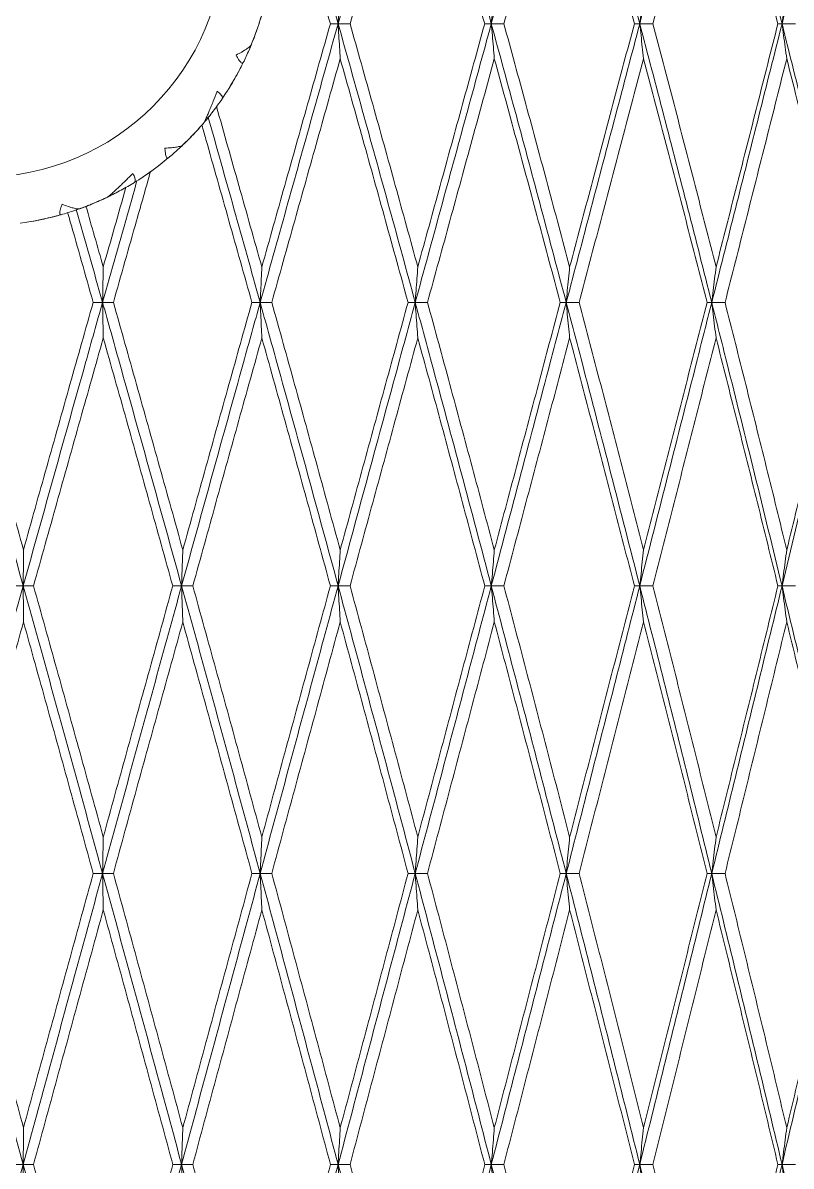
# Model space of a CAD drawing. Extents: x 1661 to 2451, y 0 to 579.
# Drawn here: x 1890.52 to 1898.42, y 438.94 to 450.7 of the extents above; entities that cross this region are included whole.
import ezdxf

# ---------------------------------------------------------------- set-up
doc = ezdxf.new("R2010")
doc.units = 0
doc.header["$LTSCALE"] = 10
doc.header["$MEASUREMENT"] = 0
doc.layers.add('2', color=7, linetype='CONTINUOUS', true_color=0xffffff)
doc.layers.add('3', color=7, linetype='CONTINUOUS', true_color=0xffffff)

msp = doc.modelspace()

# ---------------------------------------------------------------- linework, layer by layer
at = {"layer": '2', "color": 7, "linetype": 'Continuous', "lineweight": 18}
for points in [[(1893.765, 450.695), (1893.676, 451.012), (1893.498, 451.643), (1893.231, 452.58), (1893.052, 453.198), (1892.963, 453.506)], [(1893.765, 450.695), (1893.854, 451.011), (1894.031, 451.642), (1894.296, 452.58), (1894.471, 453.199), (1894.558, 453.506)], [(1895.34, 450.695), (1895.254, 451.012), (1895.08, 451.643), (1894.819, 452.58), (1894.645, 453.198), (1894.558, 453.506)], [(1896.111, 453.506), (1896.026, 453.199), (1895.856, 452.58), (1895.599, 451.642), (1895.427, 451.011), (1895.34, 450.695)], [(1896.867, 450.695), (1896.783, 451.012), (1896.616, 451.643), (1896.364, 452.58), (1896.195, 453.198), (1896.111, 453.506)], [(1896.867, 450.695), (1896.95, 451.011), (1897.116, 451.642), (1897.363, 452.58), (1897.526, 453.199), (1897.607, 453.506)], [(1898.33, 450.695), (1898.25, 451.012), (1898.091, 451.643), (1897.85, 452.58), (1897.688, 453.198), (1897.607, 453.506)], [(1899.034, 453.506), (1898.957, 453.199), (1898.803, 452.58), (1898.568, 451.642), (1898.41, 451.011), (1898.33, 450.695)], [(1892.98, 453.154), (1893.059, 452.883), (1893.216, 452.341), (1893.451, 451.521), (1893.607, 450.971), (1893.685, 450.695)], [(1893.888, 450.695), (1893.966, 450.971), (1894.121, 451.521), (1894.353, 452.341), (1894.507, 452.883), (1894.584, 453.154)], [(1894.584, 453.154), (1894.661, 452.883), (1894.814, 452.341), (1895.044, 451.521), (1895.196, 450.971), (1895.272, 450.695)], [(1896.146, 453.154), (1896.072, 452.883), (1895.922, 452.341), (1895.697, 451.521), (1895.546, 450.971), (1895.47, 450.695)], [(1896.146, 453.154), (1896.221, 452.883), (1896.369, 452.341), (1896.591, 451.521), (1896.738, 450.971), (1896.812, 450.695)], [(1897.002, 450.695), (1897.075, 450.971), (1897.22, 451.521), (1897.437, 452.341), (1897.58, 452.883), (1897.652, 453.154)], [(1897.652, 453.154), (1897.723, 452.883), (1897.865, 452.341), (1898.077, 451.521), (1898.218, 450.971), (1898.288, 450.695)], [(1893.786, 451.053), (1893.784, 451.013), (1893.779, 450.934), (1893.772, 450.814), (1893.767, 450.735), (1893.765, 450.695)], [(1895.371, 451.053), (1895.368, 451.013), (1895.361, 450.934), (1895.351, 450.814), (1895.344, 450.735), (1895.34, 450.695)], [(1896.907, 451.053), (1896.902, 451.013), (1896.893, 450.934), (1896.88, 450.814), (1896.871, 450.735), (1896.867, 450.695)], [(1898.379, 451.053), (1898.373, 451.013), (1898.362, 450.934), (1898.346, 450.814), (1898.335, 450.735), (1898.33, 450.695)], [(1893.765, 450.695), (1893.676, 450.38), (1893.499, 449.748), (1893.232, 448.792), (1893.053, 448.149), (1892.963, 447.827)], [(1893.685, 450.695), (1893.607, 450.419), (1893.451, 449.867), (1893.216, 449.032), (1893.059, 448.473), (1892.98, 448.192)], [(1893.765, 450.695), (1893.756, 450.695), (1893.738, 450.695), (1893.712, 450.695), (1893.694, 450.695), (1893.685, 450.695)], [(1893.765, 450.695), (1893.778, 450.695), (1893.806, 450.695), (1893.847, 450.695), (1893.874, 450.695), (1893.888, 450.695)], [(1894.558, 447.827), (1894.47, 448.15), (1894.294, 448.792), (1894.03, 449.748), (1893.853, 450.38), (1893.765, 450.695)], [(1893.765, 450.695), (1893.767, 450.655), (1893.772, 450.575), (1893.779, 450.455), (1893.784, 450.375), (1893.786, 450.335)], [(1893.888, 450.695), (1893.965, 450.419), (1894.121, 449.867), (1894.353, 449.032), (1894.507, 448.473), (1894.584, 448.192)], [(1894.558, 447.827), (1894.646, 448.149), (1894.821, 448.792), (1895.082, 449.748), (1895.254, 450.38), (1895.34, 450.695)], [(1894.584, 448.192), (1894.661, 448.473), (1894.815, 449.032), (1895.044, 449.867), (1895.197, 450.419), (1895.272, 450.695)], [(1895.272, 450.695), (1895.28, 450.695), (1895.295, 450.695), (1895.318, 450.695), (1895.333, 450.695), (1895.34, 450.695)], [(1895.47, 450.695), (1895.455, 450.695), (1895.427, 450.695), (1895.383, 450.695), (1895.355, 450.695), (1895.34, 450.695)], [(1896.111, 447.827), (1896.025, 448.15), (1895.855, 448.792), (1895.598, 449.748), (1895.426, 450.38), (1895.34, 450.695)], [(1895.371, 450.335), (1895.368, 450.375), (1895.361, 450.455), (1895.351, 450.575), (1895.344, 450.655), (1895.34, 450.695)], [(1895.47, 450.695), (1895.545, 450.419), (1895.696, 449.867), (1895.922, 449.032), (1896.071, 448.473), (1896.146, 448.192)], [(1896.867, 450.695), (1896.784, 450.38), (1896.617, 449.748), (1896.365, 448.792), (1896.196, 448.149), (1896.111, 447.827)], [(1896.812, 450.695), (1896.738, 450.419), (1896.591, 449.867), (1896.37, 449.032), (1896.221, 448.473), (1896.146, 448.192)], [(1896.867, 450.695), (1896.861, 450.695), (1896.848, 450.695), (1896.83, 450.695), (1896.818, 450.695), (1896.812, 450.695)], [(1896.867, 450.695), (1896.882, 450.695), (1896.912, 450.695), (1896.957, 450.695), (1896.987, 450.695), (1897.002, 450.695)], [(1897.607, 447.827), (1897.526, 448.15), (1897.362, 448.792), (1897.115, 449.748), (1896.95, 450.38), (1896.867, 450.695)], [(1896.867, 450.695), (1896.871, 450.655), (1896.88, 450.575), (1896.893, 450.455), (1896.902, 450.375), (1896.907, 450.335)], [(1897.002, 450.695), (1897.075, 450.419), (1897.22, 449.867), (1897.436, 449.032), (1897.58, 448.473), (1897.652, 448.192)], [(1897.607, 447.827), (1897.689, 448.149), (1897.851, 448.792), (1898.092, 449.748), (1898.251, 450.38), (1898.33, 450.695)], [(1897.652, 448.192), (1897.723, 448.473), (1897.866, 449.032), (1898.078, 449.867), (1898.218, 450.419), (1898.288, 450.695)], [(1898.288, 450.695), (1898.293, 450.695), (1898.302, 450.695), (1898.316, 450.695), (1898.325, 450.695), (1898.33, 450.695)], [(1898.469, 450.695), (1898.454, 450.695), (1898.423, 450.695), (1898.376, 450.695), (1898.345, 450.695), (1898.33, 450.695)], [(1899.034, 447.827), (1898.956, 448.15), (1898.801, 448.792), (1898.567, 449.748), (1898.409, 450.38), (1898.33, 450.695)], [(1898.379, 450.335), (1898.373, 450.375), (1898.362, 450.455), (1898.346, 450.575), (1898.335, 450.655), (1898.33, 450.695)], [(1893.786, 450.335), (1893.709, 450.059), (1893.553, 449.505), (1893.318, 448.669), (1893.161, 448.108), (1893.082, 447.827)], [(1893.786, 450.335), (1893.864, 450.059), (1894.02, 449.505), (1894.252, 448.669), (1894.407, 448.108), (1894.484, 447.827)], [(1894.684, 447.827), (1894.761, 448.108), (1894.915, 448.669), (1895.144, 449.505), (1895.296, 450.059), (1895.371, 450.335)], [(1895.371, 450.335), (1895.447, 450.059), (1895.598, 449.505), (1895.824, 448.669), (1895.974, 448.108), (1896.049, 447.827)], [(1896.907, 450.335), (1896.834, 450.059), (1896.687, 449.505), (1896.466, 448.669), (1896.317, 448.108), (1896.243, 447.827)], [(1896.907, 450.335), (1896.98, 450.059), (1897.125, 449.505), (1897.343, 448.669), (1897.487, 448.108), (1897.559, 447.827)], [(1897.744, 447.827), (1897.816, 448.108), (1897.958, 448.669), (1898.169, 449.505), (1898.309, 450.059), (1898.379, 450.335)], [(1898.379, 450.335), (1898.448, 450.059), (1898.587, 449.505), (1898.794, 448.669), (1898.93, 448.108), (1898.998, 447.827)], [(1891.349, 448.192), (1891.427, 448.466), (1891.505, 448.74), (1891.583, 449.013)], [(1891.342, 447.827), (1891.252, 448.147), (1891.162, 448.466), (1891.072, 448.783)], [(1891.171, 448.819), (1891.23, 448.61), (1891.29, 448.401), (1891.349, 448.192)], [(1891.349, 448.192), (1891.349, 448.151), (1891.347, 448.07), (1891.344, 447.949), (1891.343, 447.868), (1891.342, 447.827)], [(1892.98, 448.192), (1892.978, 448.151), (1892.975, 448.07), (1892.969, 447.949), (1892.965, 447.868), (1892.963, 447.827)], [(1894.584, 448.192), (1894.581, 448.151), (1894.575, 448.07), (1894.566, 447.949), (1894.561, 447.868), (1894.558, 447.827)], [(1896.146, 448.192), (1896.142, 448.151), (1896.134, 448.07), (1896.122, 447.949), (1896.114, 447.868), (1896.111, 447.827)], [(1897.652, 448.192), (1897.647, 448.151), (1897.637, 448.07), (1897.622, 447.949), (1897.612, 447.868), (1897.607, 447.827)], [(1889.81, 447.827), (1889.89, 447.547), (1890.05, 446.984), (1890.289, 446.135), (1890.449, 445.566), (1890.529, 445.28)], [(1891.246, 447.827), (1891.166, 447.547), (1891.007, 446.984), (1890.768, 446.135), (1890.608, 445.566), (1890.529, 445.28)], [(1891.342, 447.827), (1891.331, 447.827), (1891.31, 447.827), (1891.278, 447.827), (1891.257, 447.827), (1891.246, 447.827)], [(1891.342, 447.827), (1891.354, 447.827), (1891.379, 447.827), (1891.416, 447.827), (1891.44, 447.827), (1891.453, 447.827)], [(1891.342, 447.827), (1891.343, 447.786), (1891.344, 447.705), (1891.347, 447.583), (1891.349, 447.502), (1891.349, 447.462)], [(1891.453, 447.827), (1891.532, 447.547), (1891.691, 446.984), (1891.929, 446.135), (1892.088, 445.566), (1892.167, 445.28)], [(1892.167, 445.28), (1892.247, 445.566), (1892.405, 446.135), (1892.642, 446.984), (1892.799, 447.547), (1892.878, 447.827)], [(1892.878, 447.827), (1892.887, 447.827), (1892.906, 447.827), (1892.935, 447.827), (1892.954, 447.827), (1892.963, 447.827)], [(1893.082, 447.827), (1893.069, 447.827), (1893.043, 447.827), (1893.003, 447.827), (1892.976, 447.827), (1892.963, 447.827)], [(1892.98, 447.462), (1892.978, 447.502), (1892.975, 447.583), (1892.969, 447.705), (1892.965, 447.786), (1892.963, 447.827)], [(1893.082, 447.827), (1893.161, 447.547), (1893.318, 446.984), (1893.552, 446.135), (1893.708, 445.566), (1893.786, 445.28)], [(1894.484, 447.827), (1894.407, 447.547), (1894.253, 446.984), (1894.02, 446.135), (1893.865, 445.566), (1893.786, 445.28)], [(1894.558, 447.827), (1894.55, 447.827), (1894.533, 447.827), (1894.509, 447.827), (1894.492, 447.827), (1894.484, 447.827)], [(1894.558, 447.827), (1894.572, 447.827), (1894.6, 447.827), (1894.642, 447.827), (1894.67, 447.827), (1894.684, 447.827)], [(1894.558, 447.827), (1894.561, 447.786), (1894.566, 447.705), (1894.575, 447.583), (1894.581, 447.502), (1894.584, 447.462)], [(1894.684, 447.827), (1894.761, 447.547), (1894.914, 446.984), (1895.143, 446.135), (1895.295, 445.566), (1895.371, 445.28)], [(1895.371, 445.28), (1895.447, 445.566), (1895.599, 446.135), (1895.825, 446.984), (1895.974, 447.547), (1896.049, 447.827)], [(1896.049, 447.827), (1896.056, 447.827), (1896.07, 447.827), (1896.09, 447.827), (1896.104, 447.827), (1896.111, 447.827)], [(1896.243, 447.827), (1896.228, 447.827), (1896.199, 447.827), (1896.155, 447.827), (1896.125, 447.827), (1896.111, 447.827)], [(1896.146, 447.462), (1896.142, 447.502), (1896.134, 447.583), (1896.122, 447.705), (1896.114, 447.786), (1896.111, 447.827)], [(1896.243, 447.827), (1896.317, 447.547), (1896.465, 446.984), (1896.687, 446.135), (1896.834, 445.566), (1896.907, 445.28)], [(1897.559, 447.827), (1897.487, 447.547), (1897.343, 446.984), (1897.126, 446.135), (1896.98, 445.566), (1896.907, 445.28)], [(1897.607, 447.827), (1897.602, 447.827), (1897.591, 447.827), (1897.575, 447.827), (1897.564, 447.827), (1897.559, 447.827)], [(1897.607, 447.827), (1897.622, 447.827), (1897.653, 447.827), (1897.699, 447.827), (1897.729, 447.827), (1897.744, 447.827)], [(1897.607, 447.827), (1897.612, 447.786), (1897.622, 447.705), (1897.637, 447.583), (1897.647, 447.502), (1897.652, 447.462)], [(1897.744, 447.827), (1897.815, 447.547), (1897.957, 446.984), (1898.169, 446.135), (1898.309, 445.566), (1898.379, 445.28)], [(1898.379, 445.28), (1898.448, 445.566), (1898.587, 446.135), (1898.794, 446.984), (1898.93, 447.547), (1898.998, 447.827)], [(1891.349, 447.462), (1891.27, 447.181), (1891.111, 446.617), (1890.872, 445.766), (1890.712, 445.196), (1890.632, 444.91)], [(1891.349, 447.462), (1891.429, 447.181), (1891.588, 446.617), (1891.826, 445.766), (1891.985, 445.196), (1892.064, 444.91)], [(1892.27, 444.91), (1892.349, 445.196), (1892.508, 445.766), (1892.744, 446.617), (1892.902, 447.181), (1892.98, 447.462)], [(1892.98, 447.462), (1893.059, 447.181), (1893.216, 446.617), (1893.451, 445.766), (1893.607, 445.196), (1893.685, 444.91)], [(1894.584, 447.462), (1894.507, 447.181), (1894.353, 446.617), (1894.121, 445.766), (1893.965, 445.196), (1893.888, 444.91)], [(1894.584, 447.462), (1894.661, 447.181), (1894.815, 446.617), (1895.044, 445.766), (1895.197, 445.196), (1895.273, 444.91)], [(1895.47, 444.91), (1895.545, 445.196), (1895.697, 445.766), (1895.922, 446.617), (1896.072, 447.181), (1896.146, 447.462)], [(1896.146, 447.462), (1896.221, 447.181), (1896.369, 446.617), (1896.591, 445.766), (1896.738, 445.196), (1896.812, 444.91)], [(1897.652, 447.462), (1897.58, 447.181), (1897.437, 446.617), (1897.22, 445.766), (1897.075, 445.196), (1897.002, 444.91)], [(1897.652, 447.462), (1897.723, 447.181), (1897.865, 446.617), (1898.078, 445.766), (1898.218, 445.196), (1898.288, 444.91)], [(1890.529, 445.28), (1890.528, 445.239), (1890.528, 445.157), (1890.527, 445.034), (1890.526, 444.952), (1890.526, 444.91)], [(1892.167, 445.28), (1892.166, 445.239), (1892.163, 445.157), (1892.159, 445.034), (1892.156, 444.952), (1892.155, 444.91)], [(1893.786, 445.28), (1893.784, 445.239), (1893.779, 445.157), (1893.772, 445.034), (1893.767, 444.952), (1893.765, 444.91)], [(1895.371, 445.28), (1895.368, 445.239), (1895.361, 445.157), (1895.351, 445.034), (1895.344, 444.952), (1895.34, 444.91)], [(1896.907, 445.28), (1896.902, 445.239), (1896.893, 445.157), (1896.88, 445.034), (1896.871, 444.952), (1896.867, 444.91)], [(1898.379, 445.28), (1898.373, 445.239), (1898.362, 445.157), (1898.346, 445.034), (1898.335, 444.952), (1898.33, 444.91)], [(1890.526, 444.91), (1890.436, 444.585), (1890.254, 443.932), (1889.982, 442.944), (1889.8, 442.283), (1889.709, 441.951)], [(1890.526, 444.91), (1890.515, 444.91), (1890.492, 444.91), (1890.459, 444.91), (1890.436, 444.91), (1890.425, 444.91)], [(1890.632, 444.91), (1890.62, 444.91), (1890.597, 444.91), (1890.561, 444.91), (1890.538, 444.91), (1890.526, 444.91)], [(1891.342, 441.951), (1891.251, 442.283), (1891.07, 442.945), (1890.798, 443.931), (1890.617, 444.585), (1890.526, 444.91)], [(1890.526, 444.91), (1890.526, 444.869), (1890.527, 444.787), (1890.528, 444.663), (1890.528, 444.581), (1890.529, 444.54)], [(1890.632, 444.91), (1890.712, 444.625), (1890.871, 444.054), (1891.11, 443.192), (1891.27, 442.615), (1891.349, 442.326)], [(1892.155, 444.91), (1892.065, 444.585), (1891.885, 443.932), (1891.614, 442.944), (1891.433, 442.283), (1891.342, 441.951)], [(1892.064, 444.91), (1891.985, 444.625), (1891.827, 444.054), (1891.588, 443.192), (1891.429, 442.615), (1891.349, 442.326)], [(1892.155, 444.91), (1892.145, 444.91), (1892.125, 444.91), (1892.095, 444.91), (1892.074, 444.91), (1892.064, 444.91)], [(1892.155, 444.91), (1892.168, 444.91), (1892.193, 444.91), (1892.232, 444.91), (1892.257, 444.91), (1892.27, 444.91)], [(1892.963, 441.951), (1892.873, 442.283), (1892.694, 442.945), (1892.425, 443.931), (1892.245, 444.585), (1892.155, 444.91)], [(1892.155, 444.91), (1892.156, 444.869), (1892.159, 444.787), (1892.163, 444.663), (1892.166, 444.581), (1892.167, 444.54)], [(1892.27, 444.91), (1892.349, 444.625), (1892.507, 444.054), (1892.744, 443.192), (1892.901, 442.615), (1892.98, 442.326)], [(1892.963, 441.951), (1893.053, 442.283), (1893.232, 442.944), (1893.499, 443.932), (1893.676, 444.585), (1893.765, 444.91)], [(1892.98, 442.326), (1893.059, 442.615), (1893.216, 443.192), (1893.451, 444.054), (1893.607, 444.625), (1893.685, 444.91)], [(1893.685, 444.91), (1893.694, 444.91), (1893.712, 444.91), (1893.738, 444.91), (1893.756, 444.91), (1893.765, 444.91)], [(1893.888, 444.91), (1893.874, 444.91), (1893.847, 444.91), (1893.806, 444.91), (1893.778, 444.91), (1893.765, 444.91)], [(1894.558, 441.951), (1894.47, 442.283), (1894.294, 442.945), (1894.03, 443.931), (1893.853, 444.585), (1893.765, 444.91)], [(1893.786, 444.54), (1893.784, 444.581), (1893.779, 444.663), (1893.772, 444.787), (1893.767, 444.869), (1893.765, 444.91)], [(1893.888, 444.91), (1893.965, 444.625), (1894.12, 444.054), (1894.353, 443.192), (1894.507, 442.615), (1894.584, 442.326)], [(1895.34, 444.91), (1895.254, 444.585), (1895.082, 443.932), (1894.821, 442.944), (1894.646, 442.283), (1894.558, 441.951)], [(1895.273, 444.91), (1895.197, 444.625), (1895.045, 444.054), (1894.815, 443.192), (1894.661, 442.615), (1894.584, 442.326)], [(1895.34, 444.91), (1895.333, 444.91), (1895.318, 444.91), (1895.295, 444.91), (1895.28, 444.91), (1895.273, 444.91)], [(1895.34, 444.91), (1895.355, 444.91), (1895.383, 444.91), (1895.427, 444.91), (1895.455, 444.91), (1895.47, 444.91)], [(1896.111, 441.951), (1896.025, 442.283), (1895.855, 442.945), (1895.598, 443.931), (1895.426, 444.585), (1895.34, 444.91)], [(1895.34, 444.91), (1895.344, 444.869), (1895.351, 444.787), (1895.361, 444.663), (1895.368, 444.581), (1895.371, 444.54)], [(1895.47, 444.91), (1895.545, 444.625), (1895.696, 444.054), (1895.922, 443.192), (1896.071, 442.615), (1896.146, 442.326)], [(1896.111, 441.951), (1896.196, 442.283), (1896.365, 442.944), (1896.617, 443.932), (1896.784, 444.585), (1896.867, 444.91)], [(1896.146, 442.326), (1896.221, 442.615), (1896.37, 443.192), (1896.592, 444.054), (1896.739, 444.625), (1896.812, 444.91)], [(1896.812, 444.91), (1896.818, 444.91), (1896.83, 444.91), (1896.848, 444.91), (1896.861, 444.91), (1896.867, 444.91)], [(1897.002, 444.91), (1896.987, 444.91), (1896.957, 444.91), (1896.912, 444.91), (1896.882, 444.91), (1896.867, 444.91)], [(1897.607, 441.951), (1897.526, 442.283), (1897.362, 442.945), (1897.115, 443.931), (1896.95, 444.585), (1896.867, 444.91)], [(1896.907, 444.54), (1896.902, 444.581), (1896.893, 444.663), (1896.88, 444.787), (1896.871, 444.869), (1896.867, 444.91)], [(1897.002, 444.91), (1897.074, 444.625), (1897.22, 444.054), (1897.436, 443.192), (1897.58, 442.615), (1897.652, 442.326)], [(1898.33, 444.91), (1898.251, 444.585), (1898.092, 443.932), (1897.851, 442.944), (1897.689, 442.283), (1897.607, 441.951)], [(1898.288, 444.91), (1898.218, 444.625), (1898.078, 444.054), (1897.866, 443.192), (1897.723, 442.615), (1897.652, 442.326)], [(1898.33, 444.91), (1898.325, 444.91), (1898.316, 444.91), (1898.302, 444.91), (1898.293, 444.91), (1898.288, 444.91)], [(1898.33, 444.91), (1898.345, 444.91), (1898.376, 444.91), (1898.423, 444.91), (1898.454, 444.91), (1898.469, 444.91)], [(1899.034, 441.951), (1898.956, 442.283), (1898.801, 442.945), (1898.567, 443.931), (1898.409, 444.585), (1898.33, 444.91)], [(1898.33, 444.91), (1898.335, 444.869), (1898.346, 444.787), (1898.362, 444.663), (1898.373, 444.581), (1898.379, 444.54)], [(1890.529, 444.54), (1890.449, 444.254), (1890.289, 443.682), (1890.05, 442.819), (1889.89, 442.241), (1889.81, 441.951)], [(1890.529, 444.54), (1890.608, 444.254), (1890.768, 443.682), (1891.007, 442.819), (1891.166, 442.241), (1891.246, 441.951)], [(1892.167, 444.54), (1892.088, 444.254), (1891.93, 443.682), (1891.691, 442.819), (1891.532, 442.241), (1891.453, 441.951)], [(1892.167, 444.54), (1892.246, 444.254), (1892.404, 443.682), (1892.641, 442.819), (1892.799, 442.241), (1892.878, 441.951)], [(1893.082, 441.951), (1893.161, 442.241), (1893.318, 442.819), (1893.553, 443.682), (1893.709, 444.254), (1893.786, 444.54)], [(1893.786, 444.54), (1893.864, 444.254), (1894.02, 443.682), (1894.252, 442.819), (1894.407, 442.241), (1894.484, 441.951)], [(1895.371, 444.54), (1895.296, 444.254), (1895.144, 443.682), (1894.914, 442.819), (1894.761, 442.241), (1894.684, 441.951)], [(1896.049, 441.951), (1895.974, 442.241), (1895.824, 442.819), (1895.598, 443.682), (1895.447, 444.254), (1895.371, 444.54)], [(1896.243, 441.951), (1896.317, 442.241), (1896.466, 442.819), (1896.687, 443.682), (1896.834, 444.254), (1896.907, 444.54)], [(1896.907, 444.54), (1896.98, 444.254), (1897.126, 443.682), (1897.343, 442.819), (1897.487, 442.241), (1897.559, 441.951)], [(1898.379, 444.54), (1898.309, 444.254), (1898.169, 443.682), (1897.958, 442.819), (1897.816, 442.241), (1897.744, 441.951)], [(1898.998, 441.951), (1898.93, 442.241), (1898.794, 442.819), (1898.587, 443.682), (1898.448, 444.254), (1898.379, 444.54)], [(1891.349, 442.326), (1891.349, 442.284), (1891.347, 442.201), (1891.344, 442.076), (1891.343, 441.993), (1891.342, 441.951)], [(1892.98, 442.326), (1892.978, 442.284), (1892.975, 442.201), (1892.969, 442.076), (1892.965, 441.993), (1892.963, 441.951)], [(1894.584, 442.326), (1894.581, 442.284), (1894.575, 442.201), (1894.566, 442.076), (1894.561, 441.993), (1894.558, 441.951)], [(1896.146, 442.326), (1896.142, 442.284), (1896.134, 442.201), (1896.122, 442.076), (1896.114, 441.993), (1896.111, 441.951)], [(1897.652, 442.326), (1897.647, 442.284), (1897.637, 442.201), (1897.622, 442.076), (1897.612, 441.993), (1897.607, 441.951)], [(1890.526, 438.956), (1890.435, 439.292), (1890.253, 439.96), (1889.981, 440.958), (1889.8, 441.621), (1889.709, 441.951)], [(1889.81, 441.951), (1889.89, 441.662), (1890.049, 441.083), (1890.289, 440.211), (1890.449, 439.627), (1890.529, 439.335)], [(1891.342, 441.951), (1891.252, 441.621), (1891.071, 440.959), (1890.799, 439.96), (1890.617, 439.291), (1890.526, 438.956)], [(1891.246, 441.951), (1891.167, 441.662), (1891.007, 441.083), (1890.768, 440.211), (1890.608, 439.627), (1890.529, 439.335)], [(1891.342, 441.951), (1891.331, 441.951), (1891.31, 441.951), (1891.278, 441.951), (1891.257, 441.951), (1891.246, 441.951)], [(1891.453, 441.951), (1891.44, 441.951), (1891.416, 441.951), (1891.379, 441.951), (1891.354, 441.951), (1891.342, 441.951)], [(1892.155, 438.956), (1892.065, 439.292), (1891.884, 439.96), (1891.613, 440.958), (1891.432, 441.621), (1891.342, 441.951)], [(1891.342, 441.951), (1891.343, 441.909), (1891.344, 441.826), (1891.347, 441.701), (1891.349, 441.618), (1891.349, 441.576)], [(1891.453, 441.951), (1891.532, 441.662), (1891.691, 441.083), (1891.929, 440.211), (1892.088, 439.627), (1892.167, 439.335)], [(1892.963, 441.951), (1892.874, 441.621), (1892.695, 440.959), (1892.425, 439.96), (1892.245, 439.291), (1892.155, 438.956)], [(1892.878, 441.951), (1892.8, 441.662), (1892.642, 441.083), (1892.405, 440.211), (1892.247, 439.627), (1892.167, 439.335)], [(1892.963, 441.951), (1892.954, 441.951), (1892.935, 441.951), (1892.907, 441.951), (1892.888, 441.951), (1892.878, 441.951)], [(1892.963, 441.951), (1892.976, 441.951), (1893.003, 441.951), (1893.043, 441.951), (1893.069, 441.951), (1893.082, 441.951)], [(1892.963, 441.951), (1893.053, 441.621), (1893.231, 440.958), (1893.498, 439.96), (1893.676, 439.292), (1893.765, 438.956)], [(1892.963, 441.951), (1892.965, 441.909), (1892.969, 441.826), (1892.975, 441.701), (1892.978, 441.618), (1892.98, 441.576)], [(1893.082, 441.951), (1893.161, 441.662), (1893.317, 441.083), (1893.552, 440.211), (1893.708, 439.627), (1893.786, 439.335)], [(1893.765, 438.956), (1893.854, 439.291), (1894.031, 439.96), (1894.295, 440.959), (1894.47, 441.621), (1894.558, 441.951)], [(1893.786, 439.335), (1893.865, 439.627), (1894.02, 440.211), (1894.253, 441.083), (1894.407, 441.662), (1894.484, 441.951)], [(1894.484, 441.951), (1894.492, 441.951), (1894.509, 441.951), (1894.533, 441.951), (1894.55, 441.951), (1894.558, 441.951)], [(1894.684, 441.951), (1894.67, 441.951), (1894.642, 441.951), (1894.6, 441.951), (1894.572, 441.951), (1894.558, 441.951)], [(1895.34, 438.956), (1895.254, 439.292), (1895.08, 439.96), (1894.82, 440.958), (1894.645, 441.621), (1894.558, 441.951)], [(1894.584, 441.576), (1894.581, 441.618), (1894.575, 441.701), (1894.566, 441.826), (1894.561, 441.909), (1894.558, 441.951)], [(1895.371, 439.335), (1895.295, 439.627), (1895.143, 440.211), (1894.914, 441.083), (1894.761, 441.662), (1894.684, 441.951)], [(1896.111, 441.951), (1896.026, 441.621), (1895.856, 440.959), (1895.599, 439.96), (1895.427, 439.291), (1895.34, 438.956)], [(1895.371, 439.335), (1895.447, 439.627), (1895.599, 440.211), (1895.825, 441.083), (1895.975, 441.662), (1896.049, 441.951)], [(1896.049, 441.951), (1896.056, 441.951), (1896.07, 441.951), (1896.09, 441.951), (1896.104, 441.951), (1896.111, 441.951)], [(1896.111, 441.951), (1896.125, 441.951), (1896.155, 441.951), (1896.199, 441.951), (1896.228, 441.951), (1896.243, 441.951)], [(1896.111, 441.951), (1896.195, 441.621), (1896.364, 440.958), (1896.616, 439.96), (1896.783, 439.292), (1896.867, 438.956)], [(1896.111, 441.951), (1896.114, 441.909), (1896.122, 441.826), (1896.134, 441.701), (1896.142, 441.618), (1896.146, 441.576)], [(1896.243, 441.951), (1896.317, 441.662), (1896.465, 441.083), (1896.687, 440.211), (1896.834, 439.627), (1896.907, 439.335)], [(1896.867, 438.956), (1896.95, 439.291), (1897.116, 439.96), (1897.363, 440.959), (1897.526, 441.621), (1897.607, 441.951)], [(1896.907, 439.335), (1896.98, 439.627), (1897.126, 440.211), (1897.343, 441.083), (1897.487, 441.662), (1897.559, 441.951)], [(1897.559, 441.951), (1897.564, 441.951), (1897.575, 441.951), (1897.591, 441.951), (1897.602, 441.951), (1897.607, 441.951)], [(1897.744, 441.951), (1897.729, 441.951), (1897.698, 441.951), (1897.653, 441.951), (1897.622, 441.951), (1897.607, 441.951)], [(1898.33, 438.956), (1898.251, 439.292), (1898.091, 439.96), (1897.85, 440.958), (1897.688, 441.621), (1897.607, 441.951)], [(1897.652, 441.576), (1897.647, 441.618), (1897.637, 441.701), (1897.622, 441.826), (1897.612, 441.909), (1897.607, 441.951)], [(1898.379, 439.335), (1898.309, 439.627), (1898.169, 440.211), (1897.957, 441.083), (1897.815, 441.662), (1897.744, 441.951)], [(1899.034, 441.951), (1898.957, 441.621), (1898.802, 440.959), (1898.567, 439.96), (1898.409, 439.291), (1898.33, 438.956)], [(1898.379, 439.335), (1898.448, 439.627), (1898.587, 440.211), (1898.794, 441.083), (1898.931, 441.662), (1898.998, 441.951)], [(1891.349, 441.576), (1891.27, 441.287), (1891.111, 440.707), (1890.872, 439.834), (1890.712, 439.249), (1890.632, 438.956)], [(1891.349, 441.576), (1891.429, 441.287), (1891.588, 440.707), (1891.826, 439.834), (1891.985, 439.249), (1892.065, 438.956)], [(1892.98, 441.576), (1892.902, 441.287), (1892.744, 440.707), (1892.507, 439.834), (1892.349, 439.249), (1892.27, 438.956)], [(1892.98, 441.576), (1893.059, 441.287), (1893.216, 440.707), (1893.451, 439.834), (1893.607, 439.249), (1893.686, 438.956)], [(1893.887, 438.956), (1893.965, 439.249), (1894.121, 439.834), (1894.353, 440.707), (1894.507, 441.287), (1894.584, 441.576)], [(1894.584, 441.576), (1894.661, 441.287), (1894.815, 440.707), (1895.044, 439.834), (1895.197, 439.249), (1895.273, 438.956)], [(1896.146, 441.576), (1896.072, 441.287), (1895.922, 440.707), (1895.697, 439.834), (1895.545, 439.249), (1895.469, 438.956)], [(1896.146, 441.576), (1896.221, 441.287), (1896.369, 440.707), (1896.591, 439.834), (1896.739, 439.249), (1896.812, 438.956)], [(1897.001, 438.956), (1897.074, 439.249), (1897.22, 439.834), (1897.437, 440.707), (1897.58, 441.287), (1897.652, 441.576)], [(1897.652, 441.576), (1897.723, 441.287), (1897.865, 440.707), (1898.078, 439.834), (1898.218, 439.249), (1898.288, 438.956)], [(1890.529, 439.335), (1890.528, 439.293), (1890.528, 439.209), (1890.527, 439.083), (1890.526, 438.999), (1890.526, 438.956)], [(1892.167, 439.335), (1892.166, 439.293), (1892.163, 439.209), (1892.159, 439.083), (1892.156, 438.999), (1892.155, 438.956)], [(1893.786, 439.335), (1893.784, 439.293), (1893.779, 439.209), (1893.772, 439.083), (1893.767, 438.999), (1893.765, 438.956)], [(1895.34, 438.956), (1895.344, 438.999), (1895.351, 439.083), (1895.361, 439.209), (1895.368, 439.293), (1895.371, 439.335)], [(1896.907, 439.335), (1896.902, 439.293), (1896.893, 439.209), (1896.88, 439.083), (1896.871, 438.999), (1896.867, 438.956)], [(1898.33, 438.956), (1898.335, 438.999), (1898.346, 439.083), (1898.362, 439.209), (1898.373, 439.293), (1898.379, 439.335)], [(1890.526, 438.956), (1890.435, 438.622), (1890.254, 437.953), (1889.982, 436.945), (1889.8, 436.271), (1889.709, 435.933)], [(1890.526, 438.956), (1890.515, 438.956), (1890.492, 438.956), (1890.459, 438.956), (1890.436, 438.956), (1890.425, 438.956)], [(1890.632, 438.956), (1890.62, 438.956), (1890.597, 438.956), (1890.561, 438.956), (1890.538, 438.956), (1890.526, 438.956)], [(1891.342, 435.933), (1891.251, 436.271), (1891.07, 436.946), (1890.798, 437.953), (1890.617, 438.622), (1890.526, 438.956)], [(1890.526, 438.956), (1890.526, 438.914), (1890.527, 438.83), (1890.528, 438.704), (1890.528, 438.62), (1890.529, 438.578)], [(1890.632, 438.956), (1890.712, 438.664), (1890.871, 438.079), (1891.11, 437.199), (1891.27, 436.61), (1891.349, 436.315)], [(1892.155, 438.956), (1892.065, 438.622), (1891.885, 437.953), (1891.614, 436.945), (1891.433, 436.271), (1891.342, 435.933)], [(1892.065, 438.956), (1891.985, 438.664), (1891.827, 438.079), (1891.588, 437.199), (1891.429, 436.61), (1891.349, 436.315)], [(1892.155, 438.956), (1892.145, 438.956), (1892.125, 438.956), (1892.095, 438.956), (1892.075, 438.956), (1892.065, 438.956)], [(1892.27, 438.956), (1892.257, 438.956), (1892.232, 438.956), (1892.193, 438.956), (1892.168, 438.956), (1892.155, 438.956)], [(1892.963, 435.933), (1892.874, 436.271), (1892.694, 436.946), (1892.425, 437.953), (1892.245, 438.622), (1892.155, 438.956)], [(1892.155, 438.956), (1892.156, 438.914), (1892.159, 438.83), (1892.163, 438.704), (1892.166, 438.62), (1892.167, 438.578)], [(1892.27, 438.956), (1892.349, 438.664), (1892.507, 438.079), (1892.744, 437.199), (1892.901, 436.61), (1892.98, 436.315)], [(1892.963, 435.933), (1893.053, 436.271), (1893.232, 436.945), (1893.499, 437.953), (1893.676, 438.622), (1893.765, 438.956)], [(1892.98, 436.315), (1893.059, 436.61), (1893.216, 437.199), (1893.451, 438.079), (1893.608, 438.664), (1893.686, 438.956)], [(1893.686, 438.956), (1893.694, 438.956), (1893.712, 438.956), (1893.738, 438.956), (1893.756, 438.956), (1893.765, 438.956)], [(1893.765, 438.956), (1893.778, 438.956), (1893.806, 438.956), (1893.846, 438.956), (1893.874, 438.956), (1893.887, 438.956)], [(1894.558, 435.933), (1894.47, 436.271), (1894.294, 436.946), (1894.03, 437.953), (1893.853, 438.622), (1893.765, 438.956)], [(1893.765, 438.956), (1893.767, 438.914), (1893.772, 438.83), (1893.779, 438.704), (1893.784, 438.62), (1893.786, 438.578)], [(1893.887, 438.956), (1893.965, 438.664), (1894.12, 438.079), (1894.353, 437.199), (1894.507, 436.61), (1894.584, 436.315)], [(1894.558, 435.933), (1894.645, 436.271), (1894.82, 436.945), (1895.081, 437.953), (1895.254, 438.622), (1895.34, 438.956)], [(1894.584, 436.315), (1894.661, 436.61), (1894.815, 437.199), (1895.045, 438.079), (1895.197, 438.664), (1895.273, 438.956)], [(1895.273, 438.956), (1895.28, 438.956), (1895.295, 438.956), (1895.318, 438.956), (1895.333, 438.956), (1895.34, 438.956)], [(1895.469, 438.956), (1895.455, 438.956), (1895.426, 438.956), (1895.383, 438.956), (1895.355, 438.956), (1895.34, 438.956)], [(1896.111, 435.933), (1896.026, 436.271), (1895.855, 436.946), (1895.598, 437.953), (1895.426, 438.622), (1895.34, 438.956)], [(1895.34, 438.956), (1895.344, 438.914), (1895.351, 438.83), (1895.361, 438.704), (1895.368, 438.62), (1895.371, 438.578)], [(1895.469, 438.956), (1895.545, 438.664), (1895.696, 438.079), (1895.922, 437.199), (1896.071, 436.61), (1896.146, 436.315)], [(1896.111, 435.933), (1896.195, 436.271), (1896.365, 436.945), (1896.617, 437.953), (1896.784, 438.622), (1896.867, 438.956)], [(1896.146, 436.315), (1896.221, 436.61), (1896.37, 437.199), (1896.592, 438.079), (1896.739, 438.664), (1896.812, 438.956)], [(1896.812, 438.956), (1896.818, 438.956), (1896.83, 438.956), (1896.848, 438.956), (1896.861, 438.956), (1896.867, 438.956)], [(1896.867, 438.956), (1896.882, 438.956), (1896.912, 438.956), (1896.957, 438.956), (1896.986, 438.956), (1897.001, 438.956)], [(1897.607, 435.933), (1897.526, 436.271), (1897.362, 436.946), (1897.115, 437.953), (1896.95, 438.622), (1896.867, 438.956)], [(1896.867, 438.956), (1896.871, 438.914), (1896.88, 438.83), (1896.893, 438.704), (1896.902, 438.62), (1896.907, 438.578)], [(1897.001, 438.956), (1897.074, 438.664), (1897.22, 438.079), (1897.436, 437.199), (1897.58, 436.61), (1897.652, 436.315)], [(1897.607, 435.933), (1897.689, 436.271), (1897.851, 436.945), (1898.092, 437.953), (1898.251, 438.622), (1898.33, 438.956)], [(1897.652, 436.315), (1897.723, 436.61), (1897.866, 437.199), (1898.078, 438.079), (1898.218, 438.664), (1898.288, 438.956)], [(1898.288, 438.956), (1898.293, 438.956), (1898.302, 438.956), (1898.316, 438.956), (1898.325, 438.956), (1898.33, 438.956)], [(1898.469, 438.956), (1898.453, 438.956), (1898.423, 438.956), (1898.376, 438.956), (1898.345, 438.956), (1898.33, 438.956)], [(1899.034, 435.933), (1898.956, 436.271), (1898.801, 436.946), (1898.567, 437.953), (1898.409, 438.622), (1898.33, 438.956)], [(1898.33, 438.956), (1898.335, 438.914), (1898.346, 438.83), (1898.362, 438.704), (1898.373, 438.62), (1898.379, 438.578)]]:
    msp.add_open_spline(points, degree=3, dxfattribs=at)
for points, knots in [([(1892.514, 449.843), (1892.59, 449.573), (1892.746, 449.024), (1892.901, 448.473), (1892.98, 448.192)], [0, 0, 0, 0, 0.492957, 1, 1, 1, 1]), ([(1892.963, 447.827), (1892.873, 448.15), (1892.695, 448.787), (1892.517, 449.419), (1892.429, 449.731)], [0, 0, 0, 0, 0.504131, 1, 1, 1, 1]), ([(1892.363, 449.651), (1892.377, 449.602), (1892.47, 449.276), (1892.641, 448.669), (1892.799, 448.108), (1892.878, 447.827)], [0, 0, 0, 0, 0.080816, 0.540408, 1, 1, 1, 1]), ([(1891.342, 447.827), (1891.433, 448.149), (1891.551, 448.568), (1891.669, 448.985), (1891.696, 449.082)], [0, 0, 0, 0, 0.766862, 1, 1, 1, 1]), ([(1891.453, 447.827), (1891.532, 448.108), (1891.66, 448.558), (1891.788, 449.006), (1891.835, 449.174)], [0, 0, 0, 0, 0.62329, 1, 1, 1, 1]), ([(1890.983, 448.752), (1890.991, 448.724), (1891.079, 448.417), (1891.166, 448.108), (1891.246, 447.827)], [0, 0, 0, 0, 0.090302, 1, 1, 1, 1]), ([(1890.526, 444.91), (1890.312, 445.681), (1890.039, 446.655), (1889.767, 447.622), (1889.709, 447.827)], [0, 0, 0, 0, 0.786882, 1, 1, 1, 1]), ([(1891.342, 447.827), (1891.284, 447.622), (1891.012, 446.655), (1890.74, 445.681), (1890.526, 444.91)], [0, 0, 0, 0, 0.213118, 1, 1, 1, 1]), ([(1892.155, 444.91), (1891.942, 445.681), (1891.671, 446.655), (1891.4, 447.622), (1891.342, 447.827)], [0, 0, 0, 0, 0.786882, 1, 1, 1, 1]), ([(1892.155, 444.91), (1892.368, 445.681), (1892.637, 446.655), (1892.906, 447.622), (1892.963, 447.827)], [0, 0, 0, 0, 0.786882, 1, 1, 1, 1]), ([(1893.765, 444.91), (1893.556, 445.681), (1893.289, 446.655), (1893.02, 447.622), (1892.963, 447.827)], [0, 0, 0, 0, 0.786882, 1, 1, 1, 1]), ([(1894.558, 447.827), (1894.502, 447.622), (1894.239, 446.655), (1893.974, 445.681), (1893.765, 444.91)], [0, 0, 0, 0, 0.213119, 1, 1, 1, 1]), ([(1895.34, 444.91), (1895.137, 445.681), (1894.876, 446.655), (1894.614, 447.622), (1894.558, 447.827)], [0, 0, 0, 0, 0.786882, 1, 1, 1, 1]), ([(1895.34, 444.91), (1895.544, 445.681), (1895.801, 446.655), (1896.056, 447.622), (1896.111, 447.827)], [0, 0, 0, 0, 0.786882, 1, 1, 1, 1]), ([(1896.867, 444.91), (1896.67, 445.681), (1896.419, 446.655), (1896.165, 447.622), (1896.111, 447.827)], [0, 0, 0, 0, 0.786882, 1, 1, 1, 1]), ([(1897.607, 447.827), (1897.555, 447.622), (1897.311, 446.655), (1897.063, 445.681), (1896.867, 444.91)], [0, 0, 0, 0, 0.213119, 1, 1, 1, 1]), ([(1898.33, 444.91), (1898.143, 445.681), (1897.902, 446.655), (1897.659, 447.622), (1897.607, 447.827)], [0, 0, 0, 0, 0.786882, 1, 1, 1, 1]), ([(1898.33, 444.91), (1898.517, 445.681), (1898.752, 446.655), (1898.984, 447.622), (1899.034, 447.827)], [0, 0, 0, 0, 0.786882, 1, 1, 1, 1])]:
    msp.add_open_spline(points, degree=3, knots=knots, dxfattribs=at)
at = {"layer": '3', "color": 7, "linetype": 'Continuous', "lineweight": 13}
msp.add_arc((1890.095, 451.616), 2.5, 180, 0, dxfattribs=at)
at = {"layer": '3', "color": 7, "linetype": 'Continuous', "lineweight": 18}
for start, end in [(325.6265, 333.8782), (301.6265, 309.8782), (277.6265, 285.8782)]:
    msp.add_arc((1890.095, 451.616), 3, start, end, dxfattribs=at)
for points, weights in [([(1892.974, 450.771), (1892.93, 450.622), (1892.871, 450.478)], [1, 0.99866113057, 1]), ([(1892.382, 449.674), (1892.281, 449.555), (1892.169, 449.448)], [1, 0.99866113057, 1]), ([(1891.394, 448.912), (1891.254, 448.844), (1891.108, 448.792)], [1, 0.998661130571, 1])]:
    msp.add_rational_spline(points, weights, degree=2, dxfattribs=at)
for points in [[(1892.975, 450.773), (1892.965, 450.742), (1892.956, 450.71), (1892.945, 450.678)], [(1892.945, 450.678), (1892.931, 450.637), (1892.917, 450.596), (1892.902, 450.557)], [(1892.901, 450.552), (1892.884, 450.51), (1892.85, 450.424), (1892.81, 450.338), (1892.789, 450.295)], [(1892.916, 450.594), (1892.911, 450.581), (1892.907, 450.568), (1892.902, 450.555)], [(1892.716, 450.373), (1892.722, 450.362), (1892.733, 450.341), (1892.749, 450.316), (1892.763, 450.299), (1892.774, 450.289), (1892.783, 450.288), (1892.787, 450.292), (1892.789, 450.295)], [(1892.776, 450.269), (1892.764, 450.245), (1892.751, 450.221), (1892.739, 450.197)], [(1892.738, 450.196), (1892.722, 450.167), (1892.707, 450.138), (1892.69, 450.11)], [(1892.69, 450.11), (1892.673, 450.081), (1892.655, 450.051), (1892.636, 450.021)], [(1892.383, 449.675), (1892.416, 449.714), (1892.48, 449.793), (1892.541, 449.878), (1892.572, 449.922)], [(1892.572, 449.922), (1892.575, 449.928), (1892.577, 449.941), (1892.559, 449.968), (1892.535, 449.989), (1892.521, 450)], [(1892.383, 449.675), (1892.361, 449.649), (1892.339, 449.625), (1892.317, 449.6)], [(1892.402, 449.698), (1892.398, 449.693), (1892.394, 449.689), (1892.39, 449.684)], [(1892.442, 449.747), (1892.434, 449.737), (1892.427, 449.728), (1892.419, 449.718)], [(1892.228, 449.506), (1892.258, 449.536), (1892.287, 449.567), (1892.317, 449.6)], [(1892.225, 449.503), (1892.19, 449.468), (1892.12, 449.401), (1892.052, 449.342), (1892.019, 449.314)], [(1892.257, 449.535), (1892.247, 449.525), (1892.237, 449.515), (1892.228, 449.506)], [(1891.983, 449.415), (1891.984, 449.402), (1891.986, 449.378), (1891.991, 449.349), (1891.996, 449.328), (1892.003, 449.314), (1892.011, 449.309), (1892.016, 449.311), (1892.019, 449.314)], [(1891.932, 449.244), (1891.906, 449.224), (1891.88, 449.204), (1891.853, 449.185)], [(1891.669, 449.062), (1891.674, 449.065), (1891.681, 449.077), (1891.676, 449.108), (1891.663, 449.137), (1891.654, 449.153)], [(1891.769, 449.126), (1891.798, 449.145), (1891.826, 449.165), (1891.853, 449.185)], [(1891.669, 449.062), (1891.624, 449.034), (1891.533, 448.982), (1891.442, 448.935), (1891.396, 448.913)], [(1891.406, 448.918), (1891.434, 448.931), (1891.462, 448.945), (1891.49, 448.96)], [(1891.305, 448.871), (1891.266, 448.853), (1891.226, 448.837), (1891.186, 448.821)], [(1891.396, 448.912), (1891.366, 448.898), (1891.336, 448.884), (1891.305, 448.871)], [(1890.888, 448.722), (1890.861, 448.715), (1890.835, 448.709), (1890.809, 448.702)], [(1890.925, 448.837), (1890.92, 448.825), (1890.913, 448.803), (1890.905, 448.774), (1890.901, 448.753), (1890.902, 448.738), (1890.907, 448.73), (1890.913, 448.729), (1890.916, 448.73)], [(1891.182, 448.82), (1891.139, 448.803), (1891.052, 448.772), (1890.962, 448.744), (1890.916, 448.73)], [(1891.224, 448.836), (1891.209, 448.83), (1891.195, 448.825), (1891.18, 448.819)], [(1890.713, 448.68), (1890.678, 448.673), (1890.644, 448.666), (1890.611, 448.661)], [(1890.807, 448.702), (1890.776, 448.694), (1890.744, 448.687), (1890.713, 448.68)]]:
    msp.add_open_spline(points, degree=3, dxfattribs=at)
for points, knots in [([(1892.716, 450.373), (1892.737, 450.384), (1892.756, 450.394), (1892.783, 450.409), (1892.791, 450.414), (1892.807, 450.424), (1892.814, 450.428), (1892.835, 450.442), (1892.846, 450.45), (1892.859, 450.462), (1892.863, 450.466), (1892.868, 450.473), (1892.87, 450.476), (1892.871, 450.478)], [0, 0, 0, 0, 0.25, 0.25, 0.375, 0.375, 0.5, 0.5, 0.75, 0.75, 0.875, 0.875, 1, 1, 1, 1]), ([(1892.382, 449.674), (1892.384, 449.676), (1892.387, 449.681), (1892.393, 449.693), (1892.395, 449.698), (1892.4, 449.708), (1892.405, 449.719), (1892.41, 449.731), (1892.416, 449.744), (1892.419, 449.75), (1892.428, 449.771), (1892.434, 449.785), (1892.446, 449.816), (1892.453, 449.831), (1892.466, 449.864), (1892.473, 449.88), (1892.493, 449.93), (1892.507, 449.965), (1892.521, 450)], [0, 0, 0, 0, 0.125, 0.125, 0.1875, 0.1875, 0.25, 0.3125, 0.3125, 0.375, 0.375, 0.5, 0.5, 0.625, 0.625, 0.75, 0.75, 1, 1, 1, 1]), ([(1891.983, 449.415), (1892.007, 449.416), (1892.029, 449.417), (1892.06, 449.42), (1892.069, 449.422), (1892.088, 449.424), (1892.096, 449.425), (1892.12, 449.429), (1892.134, 449.432), (1892.151, 449.438), (1892.156, 449.44), (1892.163, 449.444), (1892.167, 449.446), (1892.169, 449.448)], [0, 0, 0, 0, 0.25, 0.25, 0.375, 0.375, 0.5, 0.5, 0.75, 0.75, 0.875, 0.875, 1, 1, 1, 1]), ([(1891.654, 449.153), (1891.627, 449.127), (1891.6, 449.101), (1891.561, 449.063), (1891.548, 449.051), (1891.523, 449.027), (1891.511, 449.015), (1891.487, 448.993), (1891.476, 448.982), (1891.459, 448.967), (1891.454, 448.962), (1891.443, 448.952), (1891.433, 448.943), (1891.424, 448.935), (1891.416, 448.928), (1891.412, 448.925), (1891.405, 448.92), (1891.402, 448.917), (1891.397, 448.914), (1891.395, 448.912), (1891.394, 448.912)], [0, 0, 0, 0, 0.25, 0.25, 0.375, 0.375, 0.5, 0.5, 0.625, 0.625, 0.6875, 0.6875, 0.75, 0.8125, 0.8125, 0.875, 0.875, 0.9375, 0.9375, 1, 1, 1, 1]), ([(1890.925, 448.837), (1890.947, 448.829), (1890.968, 448.821), (1890.997, 448.811), (1891.006, 448.808), (1891.024, 448.803), (1891.032, 448.801), (1891.056, 448.795), (1891.07, 448.792), (1891.087, 448.79), (1891.092, 448.79), (1891.101, 448.79), (1891.105, 448.791), (1891.108, 448.792)], [0, 0, 0, 0, 0.25, 0.25, 0.375, 0.375, 0.5, 0.5, 0.75, 0.75, 0.875, 0.875, 1, 1, 1, 1])]:
    msp.add_open_spline(points, degree=3, knots=knots, dxfattribs=at)

doc.saveas('drawing.dxf')
